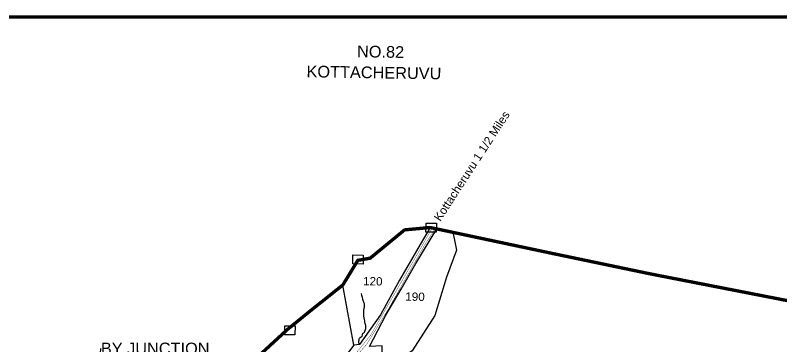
# Model space of a CAD drawing. Header units: feet. Extents: x 795890 to 801423, y 1560112 to 1569674.
# Drawn here: x 797758 to 800054, y 1568683 to 1569674 of the extents above; entities that cross this region are included whole.
import ezdxf
from ezdxf import colors
from ezdxf.entities.mleader import LeaderData, LeaderLine
from ezdxf.enums import TextEntityAlignment as Align
from ezdxf.math import Vec2, Vec3

# ---------------------------------------------------------------- set-up
doc = ezdxf.new("R2010")
doc.units = ezdxf.units.FT
doc.header["$LTSCALE"] = 15
doc.header["$MEASUREMENT"] = 0
doc.linetypes.add('HIDDEN2', pattern=[0.1875, 0.125, -0.0625])
for name, color, linetype in [('CRDS STONES', 7, 'Continuous'), ('PLOT', 7, 'Continuous'), ('PLOT NO', 7, 'Continuous'), ('ROADS', 6, 'Continuous'), ('TANKS-STREAM', 4, 'Continuous'), ('TEXT', 1, 'Continuous'), ('VILLAGE STONES', 240, 'Continuous')]:
    doc.layers.add(name, color=color, linetype=linetype)
doc.layers.add('VILLAGE BOUNDRY', color=5, linetype='HIDDEN2', lineweight=100)
doc.styles.get("Standard").update_dxf_attribs({"font": 'arial.ttf'})

msp = doc.modelspace()

# ---------------------------------------------------------------- linework, layer by layer
at = {"layer": 'PLOT'}
for points in [[(799002.8, 1569037.3), (798973, 1568986.2), (798910.9, 1568879.1), (798853.4, 1568775.2), (798790.7, 1568686.3), (798773.9, 1568684.9), (798740.6, 1568864.9)], [(799070.6, 1569023), (799076.4, 1568994.6), (799081.4, 1568969), (799052.2, 1568888.7), (799016.8, 1568773.8), (798948.4, 1568667.8), (798861, 1568606.8), (798858.2, 1568682.4), (798821, 1568680.9), (798870, 1568774.7), (798915.7, 1568852.2), (798959.8, 1568929.4), (799022.3, 1569033.2)], [(798773.9, 1568684.9), (798630.4, 1568497), (798496.2, 1568316.7), (798380.1, 1568400.6), (798284.7, 1568464.9)]]:
    msp.add_lwpolyline(points, dxfattribs=at)
at = {"layer": 'ROADS', "linetype": 'HIDDEN2', "ltscale": 13, "const_width": 1}
for points in [[(797843.8, 1566876.8), (797930.1, 1567030), (798002.7, 1567218), (798073.9, 1567424.4), (798143.5, 1567634.8), (798187.3, 1567736.8), (798224, 1567819.2), (798296.9, 1567957.3), (798395.5, 1568134.3), (798412.6, 1568175), (798458.1, 1568232.4), (798540.5, 1568342), (798592.8, 1568419.1), (798692.4, 1568552.4), (798824.3, 1568714.7), (798940.9, 1568917.1), (799009.3, 1569036.4)], [(799019.4, 1569036.3), (798989.6, 1568990.7), (798948.1, 1568918), (798877.7, 1568793.4), (798812, 1568686.8), (798747.7, 1568613.9), (798673.7, 1568515.4), (798561.5, 1568362.5), (798460.1, 1568226.5), (798437.5, 1568192.3), (798358.2, 1568050.5), (798275.3, 1567898.2), (798230.8, 1567808.6), (798169.5, 1567680.5), (798113.2, 1567506.3), (798077.4, 1567411.3), (798049.3, 1567330.3), (798007.4, 1567212.7), (797976.6, 1567132.4), (797965.9, 1567095.5), (797925.3, 1567006.3), (797877.3, 1566915.6)]]:
    msp.add_lwpolyline(points, dxfattribs=at)
at = {"layer": 'TANKS-STREAM'}
msp.add_spline([(798790.7, 1568686.7), (798788.3, 1568691.6), (798789, 1568697.9), (798792.3, 1568707.4), (798798.8, 1568711.9), (798800, 1568718.1), (798803.9, 1568721.8), (798806.2, 1568726.1), (798809.7, 1568736.9), (798807.9, 1568749.1), (798805, 1568765), (798804.8, 1568795.8), (798805.8, 1568806.3), (798802.8, 1568815.3), (798797, 1568839.6)], degree=3, dxfattribs=at)
at = {"layer": 'VILLAGE BOUNDRY', "lineweight": -2, "ltscale": 10, "const_width": 10}
msp.add_lwpolyline([(797865.8, 1568268.1), (797990.1, 1568243.5), (798284.7, 1568464.9), (798383.8, 1568556.3), (798575.2, 1568732.1), (798644.6, 1568788.5), (798740.6, 1568864.9), (798785.7, 1568938.8), (798822.9, 1568945.5), (798926, 1569030.3), (799002.8, 1569037.3), (799372.1, 1568959), (799664.5, 1568898), (800237.8, 1568786.2)], dxfattribs=at)
at = {"layer": 'VILLAGE STONES', "color": 5, "lineweight": -3, "const_width": 10}
msp.add_lwpolyline([(795894.9, 1569668.8), (801283.7, 1569668.8), (801283.7, 1560513.8), (795894.9, 1560513.8)], close=True, dxfattribs=at)
at = {"layer": 'VILLAGE STONES', "lineweight": -2}
for points in [[(798990.4, 1569050.7), (799021.6, 1569050.2), (799021.1, 1569023.2), (798989.9, 1569023.7)], [(798770.8, 1568955.2), (798802, 1568954.7), (798801.5, 1568927.6), (798770.3, 1568928.2)], [(798566.2, 1568742.7), (798597.4, 1568742.2), (798597, 1568715.2), (798565.7, 1568715.7)]]:
    msp.add_lwpolyline(points, close=True, dxfattribs=at)

# ---------------------------------------------------------------- texts
at = {"layer": 'PLOT NO', "linetype": 'Continuous', "lineweight": -2}
msp.add_text('Kottacheruvu 1 1/2 Miles', height=25, rotation=56.9479, dxfattribs=at).set_placement((799033.2, 1569053.9))
at = {"layer": 'PLOT NO', "lineweight": -2}
for s, p in [('120', (798830.6, 1568876.2)), ('190', (798957.3, 1568829.9))]:
    msp.add_text(s, height=25, rotation=359.064, dxfattribs=at).set_placement(p, align=Align.MIDDLE_CENTER)
at = {"layer": 'TEXT', "lineweight": -2}
for s, p in [('NO.82 ', (798783.1, 1569548.3)), ('KOTTACHERUVU', (798631.5, 1569488.2))]:
    msp.add_text(s, height=35, rotation=359.064, dxfattribs=at).set_placement(p)

# ---------------------------------------------------------------- leaders
at = {"layer": 'CRDS STONES', "color": 1}
ml = msp.add_multileader_mtext('Standard', dxfattribs=at)
ml.set_content('BY JUNCTION\\P797955\\P1568267', color=1)
ml.set_leader_properties()
ml.build(insert=Vec2(0, 0))
ml.multileader.update_dxf_attribs({"dogleg_length": 0.36, "arrow_head_size": 35})
ctx = ml.context
ctx.base_point, ctx.char_height, ctx.arrow_head_size, ctx.landing_gap_size, ctx.plane_origin = Vec3(798014.6, 1568674.2), 35, 35, 0.09, Vec3(797452.4, 1568418)
notes = []
notes.append((ctx, [(0, (1, 1, 0), (798014.6, 1568674.2), (1, 0), 1.396927018504357e-11, [(0, [(797988, 1568242.5)], 0, [])])]))
ctx.mtext.insert, ctx.mtext.flow_direction = Vec3(798014.7, 1568692), 5
for ctx, leaders in notes:
    for number, flags, end, landing, length, lines in leaders:
        leader = LeaderData()
        leader.index, (leader.has_last_leader_line, leader.has_dogleg_vector, leader.attachment_direction) = number, flags
        leader.last_leader_point, leader.dogleg_vector, leader.dogleg_length = Vec3(end), Vec3(landing), length
        for number, points, colour, breaks in lines:
            line = LeaderLine()
            line.index, line.vertices, line.color, line.breaks = number, Vec3.list(points), colors.encode_raw_color(colour), breaks
            leader.lines.append(line)
        ctx.leaders.append(leader)

doc.saveas('drawing.dxf')
